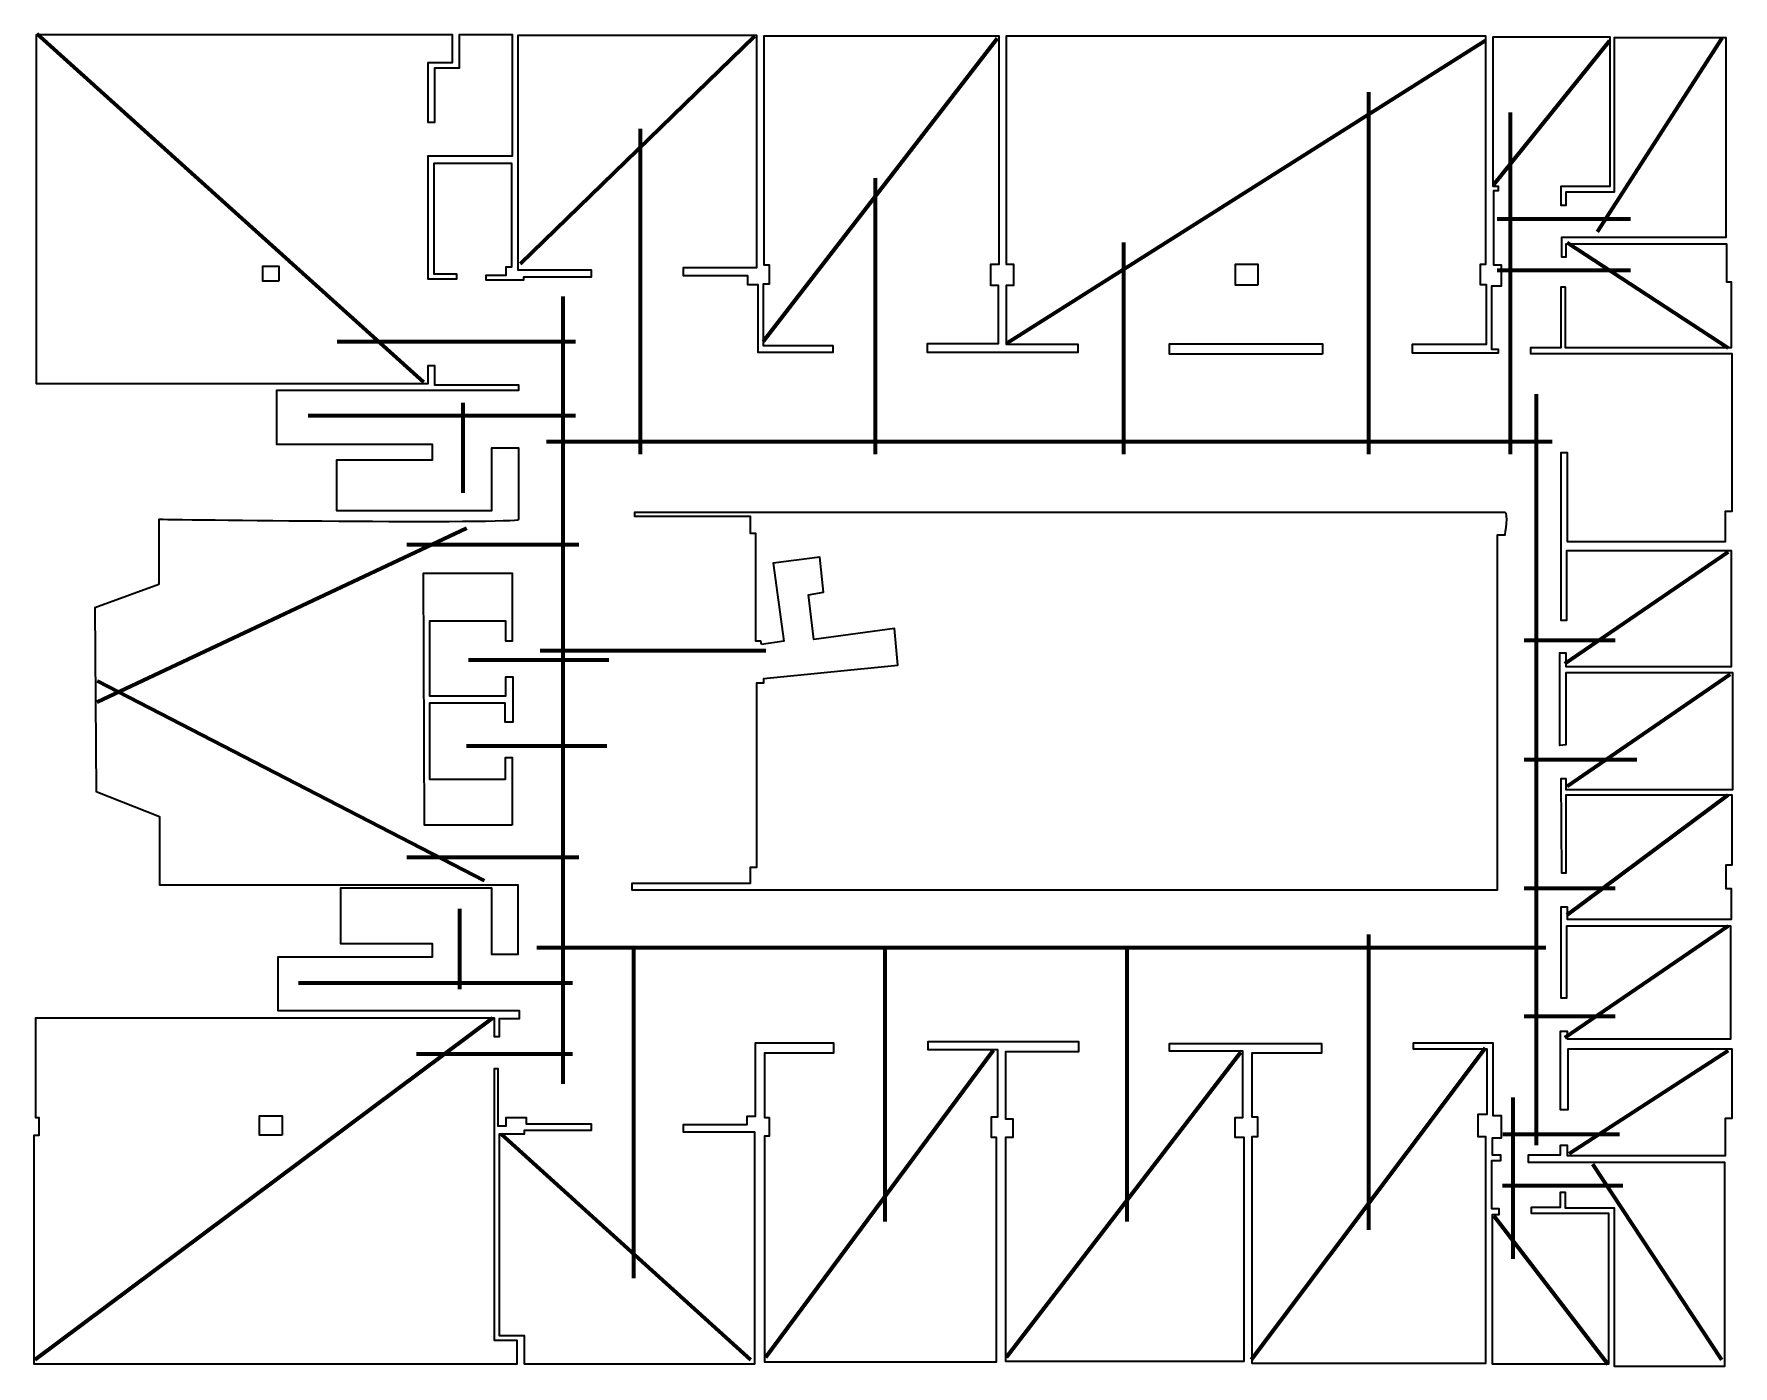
# Model space of a CAD drawing. Header units: inches. Extents: x 62 to 341, y 58 to 277.
import ezdxf

# ---------------------------------------------------------------- set-up
doc = ezdxf.new("R2010")
doc.units = ezdxf.units.IN
doc.header["$MEASUREMENT"] = 0
doc.layers.add('Layer 2', color=7, linetype='Continuous')
doc.layers.add('Layer 3', color=7, linetype='Continuous')

msp = doc.modelspace()

# ---------------------------------------------------------------- linework, layer by layer
at = {"layer": 'Layer 2', "color": 1, "lineweight": 35}
for points in [[(101.78, 236.11), (99.13, 236.11), (99.13, 238.58), (101.78, 238.58), (101.78, 236.11)], [(262.49, 235.42), (258.82, 235.42), (258.82, 238.87), (262.49, 238.87), (262.49, 235.42)], [(273.11, 224.13), (248.03, 224.13), (248.03, 225.8), (273.11, 225.8), (273.11, 224.13)], [(140.07, 146.76), (125.7, 146.76), (125.52, 188.13), (140.07, 188.13), (140.07, 176.98), (139.03, 176.98), (139.03, 180.27), (126.54, 180.27), (126.54, 168.04), (139.03, 168.04), (139.03, 171.13), (140.2, 171.13), (140.2, 163.68), (138.93, 163.68), (138.93, 166.82), (126.54, 166.82), (126.54, 154.33), (138.98, 154.33), (138.98, 157.89), (140.1, 157.89), (140.07, 146.76)], [(102.31, 95.88), (98.6, 95.88), (98.6, 99.05), (102.31, 99.05), (102.31, 95.88)]]:
    msp.add_lwpolyline(points, dxfattribs=at)
for points, knots in [([(82.1, 186.3), (82.1, 186.3), (82.1, 196.95), (82.1, 196.95), (82.1, 196.95), (141.15, 196.16), (141.15, 196.95), (141.15, 197.75), (141.15, 208.74), (141.15, 208.74), (141.15, 208.74), (136.73, 208.74), (136.73, 208.74), (136.73, 208.74), (136.73, 198.43), (136.73, 198.43), (136.73, 198.43), (111.23, 198.43), (111.23, 198.43), (111.23, 198.43), (111.23, 206.7), (111.23, 206.7), (111.23, 206.7), (126.98, 206.7), (126.98, 206.7), (126.98, 206.7), (126.98, 209.31), (126.98, 209.31), (126.98, 209.31), (101.37, 209.31), (101.37, 209.31), (101.37, 209.31), (101.37, 218.15), (101.37, 218.15), (101.37, 218.15), (141.15, 218.15), (141.15, 218.15), (141.15, 218.15), (141.15, 219.06), (141.15, 219.06), (141.15, 219.06), (127.32, 219.06), (127.32, 219.06), (127.32, 219.06), (127.32, 222.23), (127.32, 222.23), (127.32, 222.23), (126.3, 222.23), (126.3, 222.23), (126.3, 222.23), (126.3, 219.28), (126.3, 219.28), (126.3, 219.28), (61.92, 219.28), (61.92, 219.28), (61.92, 219.28), (61.92, 276.52), (61.92, 276.52), (61.92, 276.52), (130.27, 276.52), (130.27, 276.52), (130.27, 276.52), (130.27, 271.99), (130.27, 271.99), (130.27, 271.99), (126.3, 271.99), (126.3, 271.99), (126.3, 271.99), (126.3, 262.13), (126.3, 262.13), (126.3, 262.13), (127.32, 262.13), (127.32, 262.13), (127.32, 262.13), (127.32, 271.08), (127.32, 271.08), (127.32, 271.08), (131.4, 271.08), (131.4, 271.08), (131.4, 271.08), (131.4, 276.52), (131.4, 276.52), (131.4, 276.52), (140.13, 276.52), (140.13, 276.52), (140.13, 276.52), (140.13, 256.69), (140.13, 256.69), (140.13, 256.69), (126.3, 256.69), (126.3, 256.69), (126.3, 256.69), (126.3, 236.4), (126.3, 236.4), (126.3, 236.4), (130.95, 236.4), (130.95, 236.4), (130.95, 236.4), (130.95, 237.3), (130.95, 237.3), (130.95, 237.3), (127.21, 237.3), (127.21, 237.3), (127.21, 237.3), (127.21, 255.44), (127.21, 255.44), (127.21, 255.44), (140.02, 255.44), (140.02, 255.44), (140.02, 255.44), (140.02, 238.44), (140.02, 238.44), (140.02, 238.44), (139.11, 238.44), (139.11, 238.44), (139.11, 238.44), (139.11, 237.08), (139.11, 237.08), (139.11, 237.08), (135.82, 237.08), (135.82, 237.08), (135.82, 237.08), (135.82, 236.28), (135.82, 236.28), (135.82, 236.28), (141.94, 236.28), (141.94, 236.28), (141.94, 236.28), (141.94, 236.74), (141.94, 236.74), (141.94, 236.74), (153.05, 236.74), (153.05, 236.74), (153.05, 236.74), (153.05, 237.98), (153.05, 237.98), (153.05, 237.98), (141.04, 237.98), (141.04, 237.98), (141.04, 237.98), (141.04, 276.41), (141.04, 276.41), (141.04, 276.41), (180.26, 276.41), (180.26, 276.41), (180.26, 276.41), (180.26, 238.32), (180.26, 238.32), (180.26, 238.32), (168.24, 238.32), (168.24, 238.32), (168.24, 238.32), (168.24, 236.96), (168.24, 236.96), (168.24, 236.96), (178.78, 236.96), (178.78, 236.96), (178.78, 236.96), (178.78, 235.49), (178.78, 235.49), (178.78, 235.49), (180.48, 235.49), (180.48, 235.49), (180.48, 235.49), (180.48, 224.38), (180.48, 224.38), (180.48, 224.38), (192.72, 224.38), (192.72, 224.38), (192.72, 224.38), (192.72, 225.52), (192.72, 225.52), (192.72, 225.52), (181.28, 225.52), (181.28, 225.52), (181.28, 225.52), (181.28, 235.6), (181.28, 235.6), (181.28, 235.6), (182.3, 235.6), (182.3, 235.6), (182.3, 235.6), (182.3, 238.78), (182.3, 238.78), (182.3, 238.78), (181.39, 238.78), (181.39, 238.78), (181.39, 238.78), (181.39, 276.3), (181.39, 276.3), (181.39, 276.3), (220.04, 276.3), (220.04, 276.3), (220.04, 276.3), (220.04, 238.89), (220.04, 238.89), (220.04, 238.89), (218.68, 238.89), (218.68, 238.89), (218.68, 238.89), (218.68, 235.38), (218.68, 235.38), (218.68, 235.38), (219.94, 235.38), (219.94, 235.38), (219.94, 235.38), (219.94, 225.86), (219.94, 225.86), (219.94, 225.86), (208.25, 225.86), (208.25, 225.86), (208.25, 225.86), (208.25, 224.38), (208.25, 224.38), (208.25, 224.38), (232.96, 224.38), (232.96, 224.38), (232.96, 224.38), (232.96, 225.74), (232.96, 225.74), (232.96, 225.74), (221.17, 225.74), (221.17, 225.74), (221.17, 225.74), (221.17, 235.38), (221.17, 235.38), (221.17, 235.38), (222.42, 235.38), (222.42, 235.38), (222.42, 235.38), (222.42, 238.89), (222.42, 238.89), (222.42, 238.89), (221.17, 238.89), (221.17, 238.89), (221.17, 238.89), (221.17, 276.3), (221.17, 276.3), (221.17, 276.3), (299.95, 276.3), (299.95, 276.3), (299.95, 276.3), (299.95, 238.89), (299.95, 238.89), (299.95, 238.89), (299.04, 238.89), (299.04, 238.89), (299.04, 238.89), (299.04, 235.49), (299.04, 235.49), (299.04, 235.49), (300.06, 235.49), (300.06, 235.49), (300.06, 235.49), (300.06, 225.74), (300.06, 225.74), (300.06, 225.74), (287.93, 225.74), (287.93, 225.74), (287.93, 225.74), (287.93, 224.27), (287.93, 224.27), (287.93, 224.27), (301.99, 224.27), (301.99, 224.27), (301.99, 224.27), (301.99, 224.95), (301.99, 224.95), (301.99, 224.95), (300.85, 224.95), (300.85, 224.95), (300.85, 224.95), (300.85, 235.26), (300.85, 235.26), (300.85, 235.26), (302.44, 235.26), (302.44, 235.26), (302.44, 235.26), (302.44, 238.78), (302.44, 238.78), (302.44, 238.78), (301.19, 238.78), (301.19, 238.78), (301.19, 238.78), (301.19, 250.91), (301.19, 250.91), (301.19, 250.91), (301.99, 250.91), (301.99, 250.91), (301.99, 250.91), (301.99, 251.7), (301.99, 251.7), (301.99, 251.7), (301.08, 251.7), (301.08, 251.7), (301.08, 251.7), (301.08, 276.18), (301.08, 276.18), (301.08, 276.18), (320.35, 276.18), (320.35, 276.18), (320.35, 276.18), (320.35, 251.7), (320.35, 251.7), (320.35, 251.7), (312.3, 251.7), (312.3, 251.7), (312.3, 251.7), (312.3, 248.53), (312.3, 248.53), (312.3, 248.53), (313.09, 248.53), (313.09, 248.53), (313.09, 248.53), (313.09, 250.68), (313.09, 250.68), (313.09, 250.68), (321.03, 250.68), (321.03, 250.68), (321.03, 250.68), (321.03, 276.07), (321.03, 276.07), (321.03, 276.07), (339.39, 276.07), (339.39, 276.07), (339.39, 276.07), (339.39, 243.31), (339.39, 243.31), (339.39, 243.31), (312.41, 243.31), (312.41, 243.31), (312.41, 243.31), (312.41, 240.02), (312.41, 240.02), (312.41, 240.02), (313.09, 240.02), (313.09, 240.02), (313.09, 240.02), (313.09, 242.18), (313.09, 242.18), (313.09, 242.18), (339.5, 242.18), (339.5, 242.18), (339.5, 242.18), (339.5, 235.94), (339.5, 235.94), (339.5, 235.94), (340.3, 235.94), (340.3, 235.94), (340.3, 235.94), (340.3, 225.18), (340.3, 225.18), (340.3, 225.18), (312.98, 225.18), (312.98, 225.18), (312.98, 225.18), (312.98, 235.15), (312.98, 235.15), (312.98, 235.15), (312.3, 235.15), (312.3, 235.15), (312.3, 235.15), (312.3, 225.18), (312.3, 225.18), (312.3, 225.18), (307.31, 225.18), (307.31, 225.18), (307.31, 225.18), (307.31, 224.16), (307.31, 224.16), (307.31, 224.16), (340.41, 224.16), (340.41, 224.16), (340.41, 224.16), (340.41, 198.31), (340.41, 198.31), (340.41, 198.31), (339.28, 198.31), (339.28, 198.31), (339.28, 198.31), (339.28, 193.33), (339.28, 193.33), (339.28, 193.33), (313.32, 193.33), (313.32, 193.33), (313.32, 193.33), (313.32, 207.95), (313.32, 207.95), (313.32, 207.95), (312.3, 207.95), (312.3, 207.95), (312.3, 207.95), (312.3, 180.4), (312.3, 180.4), (312.3, 180.4), (313.21, 180.4), (313.21, 180.4), (313.21, 180.4), (313.21, 191.85), (313.21, 191.85), (313.21, 191.85), (340.3, 191.85), (340.3, 191.85), (340.3, 191.85), (340.3, 172.81), (340.3, 172.81), (340.3, 172.81), (313.09, 172.81), (313.09, 172.81), (313.09, 172.81), (313.09, 175.08), (313.09, 175.08), (313.09, 175.08), (312.07, 175.08), (312.07, 175.08), (312.07, 175.08), (312.07, 159.89), (312.07, 159.89), (312.07, 159.89), (313.1, 160), (313.1, 160), (313.1, 160), (313.1, 171.79), (313.1, 171.79), (313.1, 171.79), (340.52, 171.79), (340.52, 171.79), (340.52, 171.79), (340.52, 152.63), (340.52, 152.63), (340.52, 152.63), (313.09, 152.63), (313.09, 152.63), (313.09, 152.63), (313.09, 154.45), (313.09, 154.45), (313.09, 154.45), (312.3, 154.45), (312.3, 154.45), (312.3, 154.45), (312.41, 138.92), (312.41, 138.92), (312.41, 138.92), (313.1, 138.92), (313.1, 138.92), (313.1, 138.92), (313.1, 151.73), (313.1, 151.73), (313.1, 151.73), (340.41, 151.73), (340.41, 151.73), (340.41, 151.73), (340.41, 140.28), (340.41, 140.28), (340.41, 140.28), (339.39, 140.28), (339.39, 140.28), (339.39, 140.28), (339.39, 136.31), (339.39, 136.31), (339.39, 136.31), (340.3, 136.31), (340.3, 136.31), (340.3, 136.31), (340.3, 131.33), (340.3, 131.33), (340.3, 131.33), (313.32, 131.33), (313.32, 131.33), (313.32, 131.33), (313.32, 133.37), (313.32, 133.37), (313.32, 133.37), (312.3, 133.37), (312.3, 133.37), (312.3, 133.37), (312.3, 118.4), (312.3, 118.4), (312.3, 118.4), (313.21, 118.4), (313.21, 118.4), (313.21, 118.4), (313.21, 130.19), (313.21, 130.19), (313.21, 130.19), (340.18, 130.19), (340.18, 130.19), (340.18, 130.19), (340.18, 111.72), (340.18, 111.72), (340.18, 111.72), (313.32, 111.72), (313.32, 111.72), (313.32, 111.72), (313.32, 112.96), (313.32, 112.96), (313.32, 112.96), (312.19, 112.96), (312.19, 112.96), (312.19, 112.96), (312.19, 100.04), (312.19, 100.04), (312.19, 100.04), (313.43, 100.04), (313.43, 100.04), (313.43, 100.04), (313.43, 110.02), (313.43, 110.02), (313.43, 110.02), (340.41, 110.02), (340.41, 110.02), (340.41, 110.02), (340.41, 98.68), (340.41, 98.68), (340.41, 98.68), (339.28, 98.68), (339.28, 98.68), (339.28, 98.68), (339.28, 92.56), (339.28, 92.56), (339.28, 92.56), (313.32, 92.56), (313.32, 92.56), (313.32, 92.56), (313.32, 94.26), (313.32, 94.26), (313.32, 94.26), (312.19, 94.26), (312.19, 94.26), (312.19, 94.26), (312.19, 92.67), (312.19, 92.67), (312.19, 92.67), (306.97, 92.67), (306.97, 92.67), (306.97, 92.67), (306.97, 91.43), (306.97, 91.43), (306.97, 91.43), (339.16, 91.43), (339.16, 91.43), (339.16, 91.43), (339.16, 57.99), (339.16, 57.99), (339.16, 57.99), (321.03, 57.99), (321.03, 57.99), (321.03, 57.99), (321.03, 83.95), (321.03, 83.95), (321.03, 83.95), (312.98, 83.95), (312.98, 83.95), (312.98, 83.95), (312.98, 86.55), (312.98, 86.55), (312.98, 86.55), (312.19, 86.55), (312.19, 86.55), (312.19, 86.55), (312.19, 84.06), (312.19, 84.06), (312.19, 84.06), (307.43, 84.06), (307.43, 84.06), (307.43, 84.06), (307.43, 83.04), (307.43, 83.04), (307.43, 83.04), (320.12, 83.04), (320.12, 83.04), (320.12, 83.04), (320.12, 58.33), (320.12, 58.33), (320.12, 58.33), (300.97, 58.33), (300.97, 58.33), (300.97, 58.33), (300.97, 82.81), (300.97, 82.81), (300.97, 82.81), (302.1, 82.81), (302.1, 82.81), (302.1, 82.81), (302.1, 83.83), (302.1, 83.83), (302.1, 83.83), (300.85, 83.83), (300.85, 83.83), (300.85, 83.83), (300.85, 91.65), (300.85, 91.65), (300.85, 91.65), (302.33, 91.65), (302.33, 91.65), (302.33, 91.65), (302.33, 92.67), (302.33, 92.67), (302.33, 92.67), (300.97, 92.67), (300.97, 92.67), (300.97, 92.67), (300.97, 95.39), (300.97, 95.39), (300.97, 95.39), (302.44, 95.39), (302.44, 95.39), (302.44, 95.39), (302.44, 99.14), (302.44, 99.14), (302.44, 99.14), (301.08, 99.14), (301.08, 99.14), (301.08, 99.14), (301.08, 111.04), (301.08, 111.04), (301.08, 111.04), (288.05, 111.04), (288.05, 111.04), (288.05, 111.04), (288.05, 110.02), (288.05, 110.02), (288.05, 110.02), (300.17, 110.02), (300.17, 110.02), (300.17, 110.02), (300.17, 99.36), (300.17, 99.36), (300.17, 99.36), (298.7, 99.36), (298.7, 99.36), (298.7, 99.36), (298.7, 95.62), (298.7, 95.62), (298.7, 95.62), (299.95, 95.62), (299.95, 95.62), (299.95, 95.62), (299.95, 58.44), (299.95, 58.44), (299.95, 58.44), (261.52, 58.44), (261.52, 58.44), (261.52, 58.44), (261.52, 95.62), (261.52, 95.62), (261.52, 95.62), (262.43, 95.62), (262.43, 95.62), (262.43, 95.62), (262.43, 98.92), (262.43, 98.92), (262.43, 98.92), (261.52, 98.92), (261.52, 98.92), (261.52, 98.92), (261.52, 109.34), (261.52, 109.34), (261.52, 109.34), (272.97, 109.34), (272.97, 109.34), (272.97, 109.34), (272.97, 110.92), (272.97, 110.92), (272.97, 110.92), (248.03, 110.92), (248.03, 110.92), (248.03, 110.92), (248.03, 109.68), (248.03, 109.68), (248.03, 109.68), (260.05, 109.68), (260.05, 109.68), (260.05, 109.68), (260.05, 98.8), (260.05, 98.8), (260.05, 98.8), (258.8, 98.8), (258.8, 98.8), (258.8, 98.8), (258.8, 95.51), (258.8, 95.51), (258.8, 95.51), (260.28, 95.51), (260.28, 95.51), (260.28, 95.51), (260.28, 58.78), (260.28, 58.78), (260.28, 58.78), (221.06, 58.78), (221.06, 58.78), (221.06, 58.78), (221.06, 95.51), (221.06, 95.51), (221.06, 95.51), (222.3, 95.51), (222.3, 95.51), (222.3, 95.51), (222.3, 98.57), (222.3, 98.57), (222.3, 98.57), (221.06, 98.57), (221.06, 98.57), (221.06, 98.57), (221.06, 109.56), (221.06, 109.56), (221.06, 109.56), (233.07, 109.56), (233.07, 109.56), (233.07, 109.56), (233.07, 111.26), (233.07, 111.26), (233.07, 111.26), (208.36, 111.26), (208.36, 111.26), (208.36, 111.26), (208.36, 109.9), (208.36, 109.9), (208.36, 109.9), (219.81, 109.9), (219.81, 109.9), (219.81, 109.9), (219.81, 98.91), (219.81, 98.91), (219.81, 98.91), (218.79, 98.91), (218.79, 98.91), (218.79, 98.91), (218.79, 95.51), (218.79, 95.51), (218.79, 95.51), (219.58, 95.51), (219.58, 95.51), (219.58, 95.51), (219.58, 58.67), (219.58, 58.67), (219.58, 58.67), (181.5, 58.67), (181.5, 58.67), (181.5, 58.67), (181.5, 95.73), (181.5, 95.73), (181.5, 95.73), (182.29, 95.73), (182.29, 95.73), (182.29, 95.73), (182.29, 98.8), (182.29, 98.8), (182.29, 98.8), (181.5, 98.8), (181.5, 98.8), (181.5, 98.8), (181.5, 109.34), (181.5, 109.34), (181.5, 109.34), (192.83, 109.34), (192.83, 109.34), (192.83, 109.34), (192.83, 111.04), (192.83, 111.04), (192.83, 111.04), (180.03, 111.04), (180.03, 111.04), (180.03, 111.04), (180.03, 99.02), (180.03, 99.02), (180.03, 99.02), (178.67, 99.02), (178.67, 99.02), (178.67, 99.02), (178.67, 97.66), (178.67, 97.66), (178.67, 97.66), (168.24, 97.66), (168.24, 97.66), (168.24, 97.66), (168.24, 96.41), (168.24, 96.41), (168.24, 96.41), (179.91, 96.41), (179.91, 96.41), (179.91, 96.41), (179.91, 58.33), (179.91, 58.33), (179.91, 58.33), (142.06, 58.33), (142.06, 58.33), (142.06, 58.33), (142.06, 62.98), (142.06, 62.98), (142.06, 62.98), (137.98, 62.98), (137.98, 62.98), (137.98, 62.98), (137.98, 96.07), (137.98, 96.07), (137.98, 96.07), (142.06, 96.07), (142.06, 96.07), (142.06, 96.07), (142.06, 96.64), (142.06, 96.64), (142.06, 96.64), (153.05, 96.64), (153.05, 96.64), (153.05, 96.64), (153.05, 97.77), (153.05, 97.77), (153.05, 97.77), (142.4, 97.77), (142.4, 97.77), (142.4, 97.77), (142.4, 98.8), (142.4, 98.8), (142.4, 98.8), (139.11, 98.8), (139.11, 98.8), (139.11, 98.8), (139.11, 97.43), (139.11, 97.43), (139.11, 97.43), (137.75, 97.43), (137.75, 97.43), (137.75, 97.43), (137.75, 106.84), (137.75, 106.84), (137.75, 106.84), (137.18, 106.84), (137.18, 106.84), (137.18, 106.84), (137.18, 62.18), (137.18, 62.18), (137.18, 62.18), (140.92, 62.18), (140.92, 62.18), (140.92, 62.18), (140.92, 58.33), (140.92, 58.33), (140.92, 58.33), (61.58, 58.33), (61.58, 58.33), (61.58, 58.33), (61.58, 95.85), (61.58, 95.85), (61.58, 95.85), (62.37, 95.85), (62.37, 95.85), (62.37, 95.85), (62.37, 98.8), (62.37, 98.8), (62.37, 98.8), (61.81, 98.8), (61.81, 98.8), (61.81, 98.8), (61.81, 115.12), (61.81, 115.12), (61.81, 115.12), (137.18, 115.12), (137.18, 115.12), (137.18, 115.12), (137.18, 112.06), (137.18, 112.06), (137.18, 112.06), (137.98, 112.06), (137.98, 112.06), (137.98, 112.06), (137.98, 115), (137.98, 115), (137.98, 115), (141.26, 115), (141.26, 115), (141.26, 115), (141.26, 116.36), (141.26, 116.36), (141.26, 116.36), (101.59, 116.36), (101.59, 116.36), (101.59, 116.36), (101.59, 125.09), (101.59, 125.09), (101.59, 125.09), (126.98, 125.09), (126.98, 125.09), (126.98, 125.09), (126.98, 127.36), (126.98, 127.36), (126.98, 127.36), (111.91, 127.36), (111.91, 127.36), (111.91, 127.36), (111.91, 136.43), (111.91, 136.43), (111.91, 136.43), (136.73, 136.43), (136.73, 136.43), (136.73, 136.43), (136.73, 125.54), (136.73, 125.54), (136.73, 125.54), (141.04, 125.54), (141.04, 125.54), (141.04, 125.54), (141.04, 136.99), (141.04, 136.99), (141.04, 136.99), (82.21, 136.99), (82.21, 136.99), (82.21, 136.99), (82.21, 148.21), (82.21, 148.21), (82.21, 148.21), (71.78, 152.29), (71.78, 152.29), (71.78, 152.29), (71.55, 182.44), (71.55, 182.44), (71.55, 182.44), (82.1, 186.3), (82.1, 186.3)], [0, 0, 0, 0, 1, 1, 1, 2, 2, 2, 3, 3, 3, 4, 4, 4, 5, 5, 5, 6, 6, 6, 7, 7, 7, 8, 8, 8, 9, 9, 9, 10, 10, 10, 11, 11, 11, 12, 12, 12, 13, 13, 13, 14, 14, 14, 15, 15, 15, 16, 16, 16, 17, 17, 17, 18, 18, 18, 19, 19, 19, 20, 20, 20, 21, 21, 21, 22, 22, 22, 23, 23, 23, 24, 24, 24, 25, 25, 25, 26, 26, 26, 27, 27, 27, 28, 28, 28, 29, 29, 29, 30, 30, 30, 31, 31, 31, 32, 32, 32, 33, 33, 33, 34, 34, 34, 35, 35, 35, 36, 36, 36, 37, 37, 37, 38, 38, 38, 39, 39, 39, 40, 40, 40, 41, 41, 41, 42, 42, 42, 43, 43, 43, 44, 44, 44, 45, 45, 45, 46, 46, 46, 47, 47, 47, 48, 48, 48, 49, 49, 49, 50, 50, 50, 51, 51, 51, 52, 52, 52, 53, 53, 53, 54, 54, 54, 55, 55, 55, 56, 56, 56, 57, 57, 57, 58, 58, 58, 59, 59, 59, 60, 60, 60, 61, 61, 61, 62, 62, 62, 63, 63, 63, 64, 64, 64, 65, 65, 65, 66, 66, 66, 67, 67, 67, 68, 68, 68, 69, 69, 69, 70, 70, 70, 71, 71, 71, 72, 72, 72, 73, 73, 73, 74, 74, 74, 75, 75, 75, 76, 76, 76, 77, 77, 77, 78, 78, 78, 79, 79, 79, 80, 80, 80, 81, 81, 81, 82, 82, 82, 83, 83, 83, 84, 84, 84, 85, 85, 85, 86, 86, 86, 87, 87, 87, 88, 88, 88, 89, 89, 89, 90, 90, 90, 91, 91, 91, 92, 92, 92, 93, 93, 93, 94, 94, 94, 95, 95, 95, 96, 96, 96, 97, 97, 97, 98, 98, 98, 99, 99, 99, 100, 100, 100, 101, 101, 101, 102, 102, 102, 103, 103, 103, 104, 104, 104, 105, 105, 105, 106, 106, 106, 107, 107, 107, 108, 108, 108, 109, 109, 109, 110, 110, 110, 111, 111, 111, 112, 112, 112, 113, 113, 113, 114, 114, 114, 115, 115, 115, 116, 116, 116, 117, 117, 117, 118, 118, 118, 119, 119, 119, 120, 120, 120, 121, 121, 121, 122, 122, 122, 123, 123, 123, 124, 124, 124, 125, 125, 125, 126, 126, 126, 127, 127, 127, 128, 128, 128, 129, 129, 129, 130, 130, 130, 131, 131, 131, 132, 132, 132, 133, 133, 133, 134, 134, 134, 135, 135, 135, 136, 136, 136, 137, 137, 137, 138, 138, 138, 139, 139, 139, 140, 140, 140, 141, 141, 141, 142, 142, 142, 143, 143, 143, 144, 144, 144, 145, 145, 145, 146, 146, 146, 147, 147, 147, 148, 148, 148, 149, 149, 149, 150, 150, 150, 151, 151, 151, 152, 152, 152, 153, 153, 153, 154, 154, 154, 155, 155, 155, 156, 156, 156, 157, 157, 157, 158, 158, 158, 159, 159, 159, 160, 160, 160, 161, 161, 161, 162, 162, 162, 163, 163, 163, 164, 164, 164, 165, 165, 165, 166, 166, 166, 167, 167, 167, 168, 168, 168, 169, 169, 169, 170, 170, 170, 171, 171, 171, 172, 172, 172, 173, 173, 173, 174, 174, 174, 175, 175, 175, 176, 176, 176, 177, 177, 177, 178, 178, 178, 179, 179, 179, 180, 180, 180, 181, 181, 181, 182, 182, 182, 183, 183, 183, 184, 184, 184, 185, 185, 185, 186, 186, 186, 187, 187, 187, 188, 188, 188, 189, 189, 189, 190, 190, 190, 191, 191, 191, 192, 192, 192, 193, 193, 193, 194, 194, 194, 195, 195, 195, 196, 196, 196, 197, 197, 197, 198, 198, 198, 199, 199, 199, 200, 200, 200, 201, 201, 201, 202, 202, 202, 203, 203, 203, 204, 204, 204, 205, 205, 205, 206, 206, 206, 207, 207, 207, 208, 208, 208, 209, 209, 209, 210, 210, 210, 211, 211, 211, 212, 212, 212, 213, 213, 213, 214, 214, 214, 215, 215, 215, 216, 216, 216, 217, 217, 217, 218, 218, 218, 219, 219, 219, 220, 220, 220, 221, 221, 221, 222, 222, 222, 223, 223, 223, 224, 224, 224, 225, 225, 225, 226, 226, 226, 227, 227, 227, 228, 228, 228, 229, 229, 229, 230, 230, 230, 231, 231, 231, 232, 232, 232, 233, 233, 233, 234, 234, 234, 235, 235, 235, 236, 236, 236, 237, 237, 237, 238, 238, 238, 239, 239, 239, 240, 240, 240, 241, 241, 241, 242, 242, 242, 243, 243, 243, 244, 244, 244, 245, 245, 245, 246, 246, 246, 247, 247, 247, 248, 248, 248, 249, 249, 249, 250, 250, 250, 251, 251, 251, 252, 252, 252, 253, 253, 253, 254, 254, 254, 255, 255, 255, 256, 256, 256, 257, 257, 257, 258, 258, 258, 259, 259, 259, 260, 260, 260, 261, 261, 261, 262, 262, 262, 263, 263, 263, 264, 264, 264, 265, 265, 265, 266, 266, 266, 267, 267, 267, 268, 268, 268, 269, 269, 269, 270, 270, 270, 271, 271, 271, 272, 272, 272, 273, 273, 273, 274, 274, 274, 275, 275, 275, 276, 276, 276, 277, 277, 277, 278, 278, 278, 279, 279, 279, 280, 280, 280, 281, 281, 281, 282, 282, 282, 283, 283, 283, 284, 284, 284, 285, 285, 285, 286, 286, 286, 287, 287, 287, 288, 288, 288, 289, 289, 289, 290, 290, 290, 291, 291, 291, 292, 292, 292, 293, 293, 293, 294, 294, 294, 295, 295, 295, 296, 296, 296, 297, 297, 297, 298, 298, 298, 299, 299, 299, 300, 300, 300, 301, 301, 301, 302, 302, 302, 303, 303, 303, 304, 304, 304, 305, 305, 305, 306, 306, 306, 306]), ([(181.02, 176.44), (181.02, 176.44), (184.7, 176.97), (184.7, 176.97), (184.7, 176.97), (182.92, 189.81), (182.92, 189.81), (182.92, 189.81), (190.59, 190.78), (190.59, 190.78), (190.59, 190.78), (191.21, 185.04), (191.21, 185.04), (191.21, 185.04), (188.74, 184.6), (188.74, 184.6), (188.74, 184.6), (189.62, 177.28), (189.62, 177.28), (189.62, 177.28), (202.85, 179.05), (202.85, 179.05), (202.85, 179.05), (203.38, 173.05), (203.38, 173.05), (203.38, 173.05), (181.42, 170.84), (181.42, 170.84), (181.42, 170.84), (181.42, 170.14), (181.42, 170.14), (181.42, 170.14), (180.27, 170.14), (180.27, 170.14), (180.27, 170.14), (180.27, 139.89), (180.27, 139.89), (180.27, 139.89), (179.21, 139.89), (179.21, 139.89), (179.21, 139.89), (179.21, 137.24), (179.21, 137.24), (179.21, 137.24), (159.81, 137.24), (159.81, 137.24), (159.81, 137.24), (159.81, 136.1), (159.81, 136.1), (159.81, 136.1), (301.8, 136.1), (301.8, 136.1), (301.8, 136.1), (301.8, 194.39), (301.8, 194.39), (301.8, 194.39), (303.04, 194.39), (303.04, 194.39), (303.04, 194.39), (303.65, 198.18), (303.04, 198.18), (302.42, 198.18), (160.25, 198.18), (160.25, 198.18), (160.25, 198.18), (160.25, 197.48), (160.25, 197.48), (160.25, 197.48), (179.21, 197.48), (179.21, 197.48), (179.21, 197.48), (179.21, 194.66), (179.21, 194.66), (179.21, 194.66), (180.09, 194.66), (180.09, 194.66), (180.09, 194.66), (180.09, 177.02), (180.09, 177.02), (180.09, 177.02), (180.89, 177.02), (180.89, 177.02), (180.89, 177.02), (181.02, 176.44), (181.02, 176.44)], [0, 0, 0, 0, 1, 1, 1, 2, 2, 2, 3, 3, 3, 4, 4, 4, 5, 5, 5, 6, 6, 6, 7, 7, 7, 8, 8, 8, 9, 9, 9, 10, 10, 10, 11, 11, 11, 12, 12, 12, 13, 13, 13, 14, 14, 14, 15, 15, 15, 16, 16, 16, 17, 17, 17, 18, 18, 18, 19, 19, 19, 20, 20, 20, 21, 21, 21, 22, 22, 22, 23, 23, 23, 24, 24, 24, 25, 25, 25, 26, 26, 26, 27, 27, 27, 28, 28, 28, 28])]:
    msp.add_open_spline(points, degree=3, knots=knots, dxfattribs=at)
at = {"layer": 'Layer 3', "color": 4, "lineweight": 106}
for points in [[(125.59, 219.53), (62.09, 276.68)], [(141.46, 238.93), (179.92, 276.32)], [(181.33, 226.23), (219.78, 275.97)], [(221.19, 225.88), (299.86, 275.62)], [(301.27, 251.98), (320.32, 275.62)], [(338.67, 275.97), (318.21, 244.22)], [(280.66, 267.12), (280.66, 207.67)], [(303.95, 263.76), (303.95, 207.67)], [(161.08, 261.12), (161.08, 207.67)], [(199.7, 253), (199.7, 207.67)], [(323.7, 246.3), (301.83, 246.3)], [(240.45, 242.42), (240.45, 207.67)], [(313.27, 242.46), (339.73, 225.17)], [(323.7, 237.84), (301.83, 237.84)], [(148.38, 233.6), (148.38, 104.32)], [(111.34, 226.19), (150.49, 226.19)], [(131.97, 216.14), (131.97, 201.32)], [(308.18, 217.55), (308.18, 94.26)], [(106.58, 214.02), (150.49, 214.02)], [(145.73, 209.79), (310.82, 209.79)], [(71.97, 166.96), (132.64, 195.54)], [(122.8, 192.86), (151.02, 192.86)], [(312.91, 173.31), (339.73, 191.66)], [(306.24, 177.16), (321.2, 177.16)], [(132.91, 173.91), (155.96, 173.91)], [(181.71, 175.4), (144.67, 175.4)], [(71.97, 170.49), (135.47, 137.68)], [(313.27, 153.2), (340.08, 171.55)], [(132.58, 159.83), (155.63, 159.83)], [(306.24, 157.58), (324.72, 157.58)], [(313.27, 132.04), (339.73, 151.79)], [(122.8, 141.53), (151.02, 141.53)], [(306.24, 136.42), (321.2, 136.42)], [(131.45, 133.07), (131.45, 119.84)], [(280.66, 128.83), (280.66, 80.33)], [(312.91, 111.93), (339.73, 130.27)], [(144.14, 126.72), (309.77, 126.72)], [(160.02, 126.72), (160.02, 72.39)], [(201.29, 126.72), (201.29, 81.74)], [(240.98, 126.72), (240.98, 81.74)], [(104.99, 120.9), (149.97, 120.9)], [(136.88, 115.1), (61.74, 59.01)], [(306.24, 115.43), (321.2, 115.43)], [(124.39, 109.25), (149.97, 109.25)], [(219.08, 109.81), (181.68, 59.37)], [(259.64, 109.46), (221.19, 59.37)], [(299.86, 110.17), (261.41, 59.01)], [(313.62, 92.88), (339.73, 109.81)], [(304.45, 75.59), (304.45, 102.05)], [(138.29, 96.05), (179.21, 59.01)], [(302.71, 96.03), (321.9, 96.03)], [(338.67, 59.01), (317.5, 91.12)], [(322.44, 87.59), (302.68, 87.59)], [(301.27, 82.65), (319.97, 58.31)]]:
    msp.add_lwpolyline(points, dxfattribs=at)

doc.saveas('drawing.dxf')
